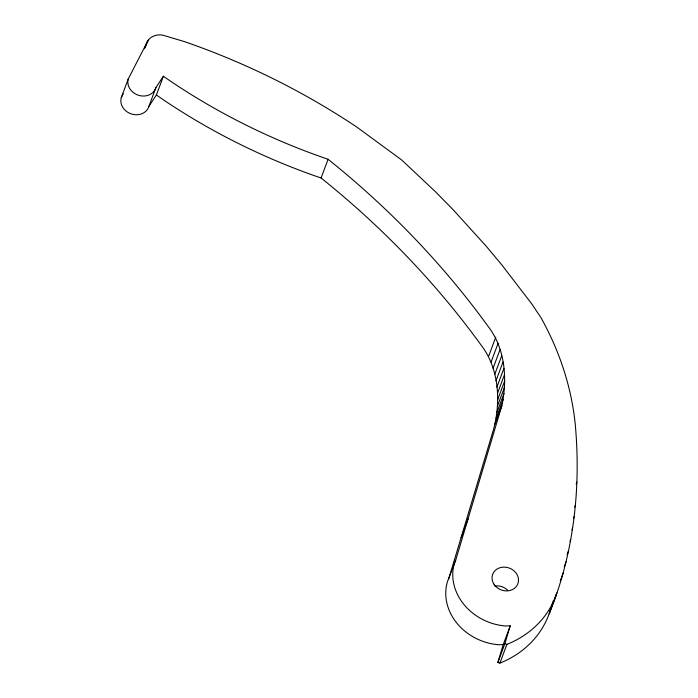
<?xml version="1.0" encoding="UTF-8"?>
<svg xmlns="http://www.w3.org/2000/svg" width="698" height="698" viewBox="0 0 698 698"><rect width="100%" height="100%" fill="white"/><g stroke="black" fill="none" stroke-linecap="round" stroke-linejoin="round"><path stroke-width="1.05" d="M503.232 644.551L497.866 662.454L499.899 663.1A104.177 90.312 20.5 0 0 549.09 613.9C573.861 554.02 581.155 487.972 575.196 423.73A315.592 273.581 20.5 0 0 540.749 317.32L531.885 304.066L502.106 265.24L486.34 246.35L453.124 209.705L435.7 191.976L401.69 159.973L356.739 127.027A656.809 569.385 20.5 0 0 184.333 41.583L165.199 35.877C158.123 33.103 148.7 36.165 146.327 43.843L128.292 78.848L121.295 97.58A14.492 12.564 20.5 0 0 131.486 114.001A14.492 12.564 20.5 0 0 148.901 106.358L156.378 94.98L163.376 76.257L172.851 82.748A585.683 507.725 20.5 0 0 328.086 159.275A823.108 713.548 20.5 0 1 488.626 327.083C505.308 349.009 507.411 379.346 501.871 405.634L455.663 560.328L447.462 581.591A53.345 46.242 20.5 0 0 498.59 644.734L503.232 644.551L510.238 625.818L505.588 626.001A53.345 46.242 20.5 0 1 454.468 562.858L455.663 560.328M448.666 579.052L493.268 430.334C500.972 402.763 499.349 369.207 481.629 345.807A823.108 713.548 20.5 0 0 321.08 177.999A585.683 507.725 20.5 0 1 165.854 101.48L156.378 94.98M497.866 662.454L504.872 643.722L510.238 625.818M549.09 613.9L556.908 592.855M556.542 593.71L556.088 595.167A104.177 90.312 20.5 0 1 506.896 644.367L499.899 663.1M553.383 600.681L549.544 612.443M144.477 48.773L146.327 43.843M145.263 47.272L147.479 41.357M147.226 43.014L148.334 40.056M148.901 106.358L155.898 87.625L163.376 76.257M321.08 177.999L328.086 159.275M488.748 355.945L495.746 337.213M491.078 362.061L498.084 343.329M493.067 368.247L500.073 349.515M494.708 374.486L501.714 355.753M495.99 380.768L502.996 362.035M496.915 387.067L503.921 368.335M497.482 393.367L504.488 374.643M497.683 399.657L504.689 380.934M497.517 405.922L504.523 387.189M496.993 412.134L504 393.41M496.112 418.285L503.11 399.561M494.865 424.358L501.871 405.634M461.108 537.573L468.105 518.841M576.164 484.011L576.897 482.039M574.663 507.114L575.396 505.151M573.424 518.597L574.166 516.625M571.871 530.026L572.613 528.054M570.004 541.386L570.737 539.414M567.081 554.64L568.547 550.705M564.202 566.837L566.043 561.907M560.276 580.919L563.225 573.032M121.295 97.58L123.241 93.794M504.872 643.722L506.896 644.367M494.803 586.032A13.445 11.657 20.5 0 1 507.603 590.133M155.898 87.625A14.492 12.564 20.5 0 1 138.492 95.277A14.492 12.564 20.5 0 1 128.292 78.848M493.835 584.008A13.445 11.657 20.5 0 0 516.764 585.866A13.445 11.657 20.5 0 0 505.23 567.177A13.445 11.657 20.5 0 0 493.835 584.008"/></g></svg>
